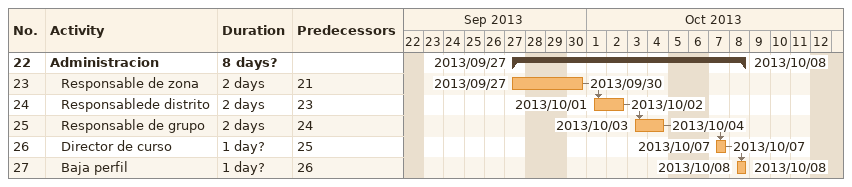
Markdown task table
| ID | Level | Task | Duration | Start | Finish | Predecessors |
|---|---|---|---|---|---|---|
| 22 | 1 | **Administracion** | 8d? | 2013-09-27 | 2013-10-08 |  |
| 23 | 2 | Responsable de zona | 2d | 2013-09-27 | 2013-09-30 | 21 |
| 24 | 2 | Responsablede distrito | 2d | 2013-10-01 | 2013-10-02 | 23 |
| 25 | 2 | Responsable de grupo | 2d | 2013-10-03 | 2013-10-04 | 24 |
| 26 | 2 | Director de curso | 1d? | 2013-10-07 | 2013-10-07 | 25 |
| 27 | 2 | Baja perfil | 1d? | 2013-10-08 | 2013-10-08 | 26 |
